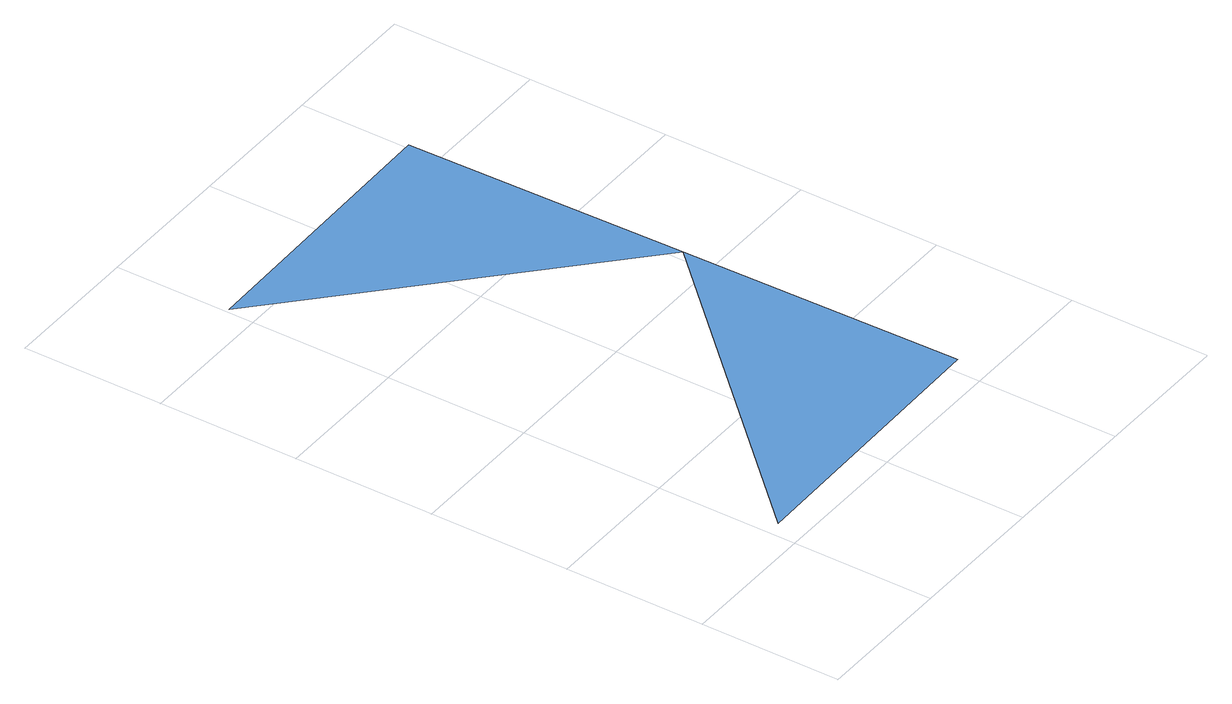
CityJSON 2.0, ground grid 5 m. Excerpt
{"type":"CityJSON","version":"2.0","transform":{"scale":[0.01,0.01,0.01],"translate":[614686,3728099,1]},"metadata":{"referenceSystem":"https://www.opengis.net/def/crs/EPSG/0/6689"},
"CityObjects":{
"waterbody1":{"type":"WaterBody","attributes":{"name":"福岡県津波浸水想定図","class":"1140","function":"2","WaterBodyTsunamiRiskAttribute.description":"1","WaterBodyTsunamiRiskAttribute.rank":"4"},"geometry":[{"type":"MultiSurface","lod":"1","boundaries":[[[0,1,2]],[[3,0,4]]]}]}
},
"vertices":[
[1037,1117,100],[56,99,100],[1056,118,100],[17,2097,99],[1017,2117,99]
]}
